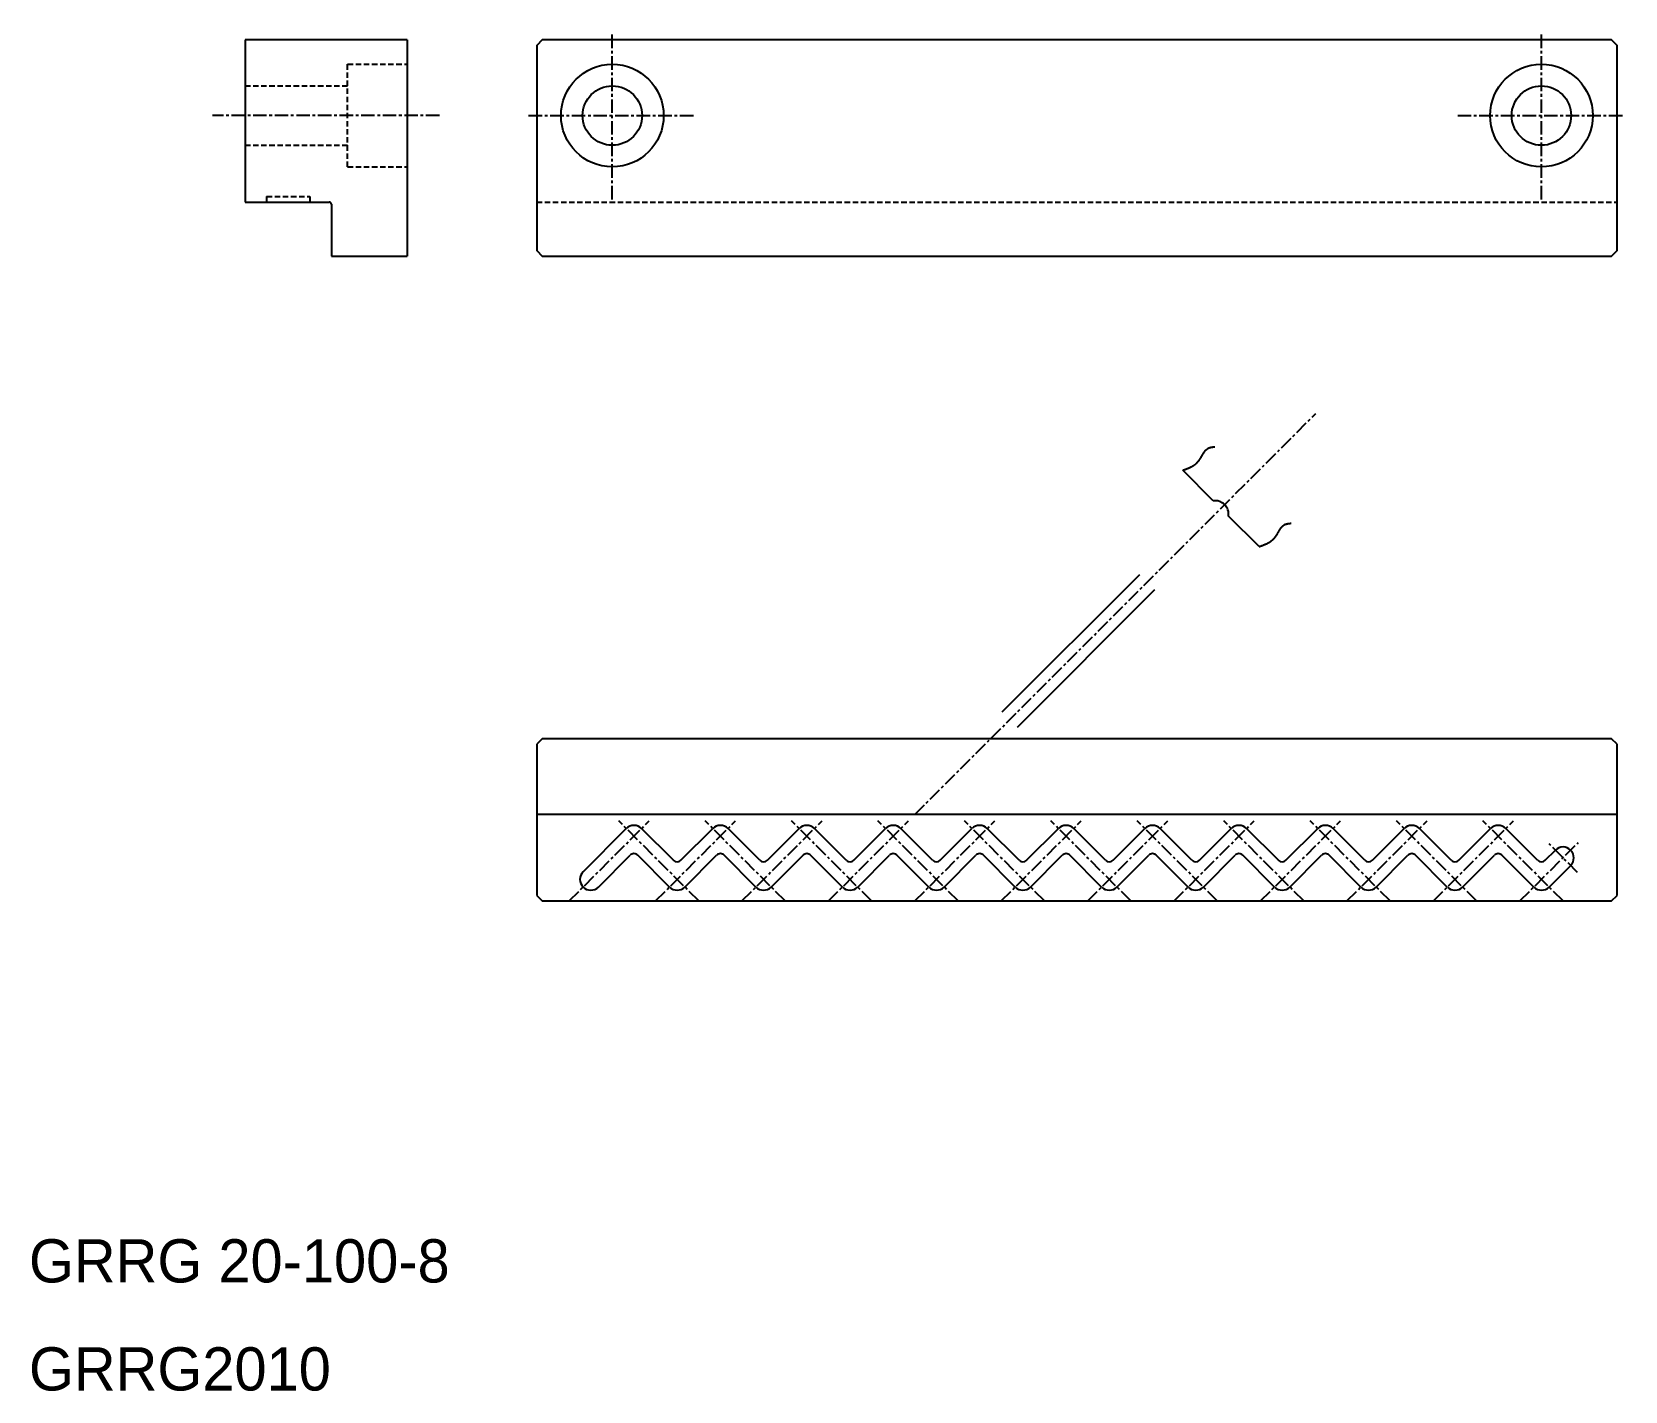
# Model space of a CAD drawing. Extents: x 10 to 158, y 10 to 136.
import ezdxf

# ---------------------------------------------------------------- set-up
doc = ezdxf.new("R2010")
doc.units = 0
doc.linetypes.add('CENTER', pattern=[2, 1.25, -0.25, 0.25, -0.25])
doc.linetypes.add('DASHED', pattern=[0.75, 0.5, -0.25])
doc.layers.get('0').update_dxf_attribs({"linetype": 'CONTINUOUS'})
doc.layers.add('CENTER', color=1, linetype='CENTER')

msp = doc.modelspace()

# ---------------------------------------------------------------- linework, layer by layer
at = {"color": 7, "linetype": 'CONTINUOUS'}
for p, q in [((30, 135), (30, 120)), ((45, 135), (30, 135)), ((45, 135), (45, 115)), ((30, 120), (37.8, 120)), ((38, 119.8), (38, 115)), ((38, 115), (45, 115)), ((119.63, 92.35), (116.8, 95.18)), ((123.87, 88.11), (121.04, 90.93)), ((57.5, 70.31), (57, 69.81)), ((57, 69.81), (57, 55.81)), ((156.5, 70.31), (57.5, 70.31)), ((157, 69.81), (156.5, 70.31)), ((157, 55.81), (157, 69.81)), ((157, 63.31), (57, 63.31)), ((61.29, 58.02), (65.29, 62.02)), ((69.65, 59.08), (66.71, 62.02)), ((70.35, 59.08), (73.29, 62.02)), ((77.65, 59.08), (74.71, 62.02)), ((78.35, 59.08), (81.29, 62.02)), ((85.65, 59.08), (82.71, 62.02)), ((86.35, 59.08), (89.29, 62.02)), ((93.65, 59.08), (90.71, 62.02)), ((94.35, 59.08), (97.29, 62.02)), ((101.65, 59.08), (98.71, 62.02)), ((102.35, 59.08), (105.29, 62.02)), ((109.65, 59.08), (106.71, 62.02)), ((110.35, 59.08), (113.29, 62.02)), ((117.65, 59.08), (114.71, 62.02)), ((118.35, 59.08), (121.29, 62.02)), ((125.65, 59.08), (122.71, 62.02)), ((126.35, 59.08), (129.29, 62.02)), ((133.65, 59.08), (130.71, 62.02)), ((134.35, 59.08), (137.29, 62.02)), ((141.65, 59.08), (138.71, 62.02)), ((142.35, 59.08), (145.29, 62.02)), ((149.65, 59.08), (146.71, 62.02)), ((62.71, 56.6), (65.65, 59.54)), ((69.29, 56.6), (66.35, 59.55)), ((70.71, 56.6), (73.65, 59.54)), ((77.29, 56.6), (74.35, 59.55)), ((78.71, 56.6), (81.65, 59.54)), ((85.29, 56.6), (82.35, 59.55)), ((86.71, 56.6), (89.65, 59.54)), ((93.29, 56.6), (90.35, 59.55)), ((94.71, 56.6), (97.65, 59.54)), ((101.29, 56.6), (98.35, 59.55)), ((102.71, 56.6), (105.65, 59.54)), ((109.29, 56.6), (106.35, 59.55)), ((110.71, 56.6), (113.65, 59.54)), ((117.29, 56.6), (114.35, 59.55)), ((118.71, 56.6), (121.65, 59.54)), ((125.29, 56.6), (122.35, 59.55)), ((126.71, 56.6), (129.65, 59.54)), ((133.29, 56.6), (130.35, 59.55)), ((134.71, 56.6), (137.65, 59.54)), ((141.29, 56.6), (138.35, 59.55)), ((142.71, 56.6), (145.65, 59.54)), ((149.29, 56.6), (146.35, 59.55)), ((150.35, 59.08), (151.29, 60.02)), ((69.29, 58.02), (69.29, 58.02)), ((150.71, 56.6), (152.71, 58.6)), ((57, 55.81), (57.5, 55.31)), ((57.5, 55.31), (156.5, 55.31)), ((156.5, 55.31), (157, 55.81))]:
    msp.add_line(p, q, dxfattribs=at)
at = {"color": 3, "linetype": 'DASHED'}
for p, q in [((39.5, 132.75), (45, 132.75)), ((39.5, 123.25), (39.5, 132.75)), ((30, 130.75), (39.5, 130.75)), ((30, 125.25), (39.5, 125.25)), ((39.5, 123.25), (45, 123.25)), ((32, 120.5), (36, 120.5)), ((32, 120.5), (32, 120)), ((36, 120.5), (36, 120)), ((57, 120), (157, 120))]:
    msp.add_line(p, q, dxfattribs=at)
at = {"color": 3, "linetype": 'CONTINUOUS'}
for p, q in [((100.09, 72.81), (112.82, 85.54)), ((101.5, 71.4), (114.23, 84.13))]:
    msp.add_line(p, q, dxfattribs=at)
at = {"color": 7, "linetype": 'CONTINUOUS'}
msp.add_lwpolyline([(57.5, 115), (156.5, 115), (157, 115.5), (157, 134.5), (156.5, 135), (57.5, 135), (57, 134.5), (57, 115.5)], close=True, dxfattribs=at)
at = {"color": 3}
for points in [[(116.8, 95.18, 0), (116.81, 95.18, 0), (116.83, 95.19, 0), (116.85, 95.19, 0), (116.86, 95.2, 0), (116.88, 95.21, 0), (116.9, 95.21, 0), (116.91, 95.22, 0), (116.93, 95.22, 0), (116.95, 95.23, 0), (116.96, 95.23, 0), (116.98, 95.24, 0), (117, 95.25, 0), (117.01, 95.25, 0), (117.03, 95.26, 0), (117.05, 95.26, 0), (117.06, 95.27, 0), (117.08, 95.28, 0), (117.1, 95.28, 0), (117.11, 95.29, 0), (117.13, 95.29, 0), (117.15, 95.3, 0), (117.16, 95.31, 0), (117.18, 95.31, 0), (117.19, 95.32, 0), (117.21, 95.33, 0), (117.23, 95.33, 0), (117.24, 95.34, 0), (117.26, 95.34, 0), (117.28, 95.35, 0), (117.29, 95.36, 0), (117.31, 95.36, 0), (117.32, 95.37, 0), (117.34, 95.38, 0), (117.36, 95.38, 0), (117.37, 95.39, 0), (117.39, 95.4, 0), (117.4, 95.4, 0), (117.42, 95.41, 0), (117.44, 95.42, 0), (117.45, 95.43, 0), (117.47, 95.43, 0), (117.48, 95.44, 0), (117.5, 95.45, 0), (117.51, 95.45, 0), (117.53, 95.46, 0), (117.54, 95.47, 0), (117.56, 95.48, 0), (117.57, 95.48, 0), (117.59, 95.49, 0), (117.6, 95.5, 0), (117.62, 95.51, 0), (117.63, 95.52, 0), (117.65, 95.52, 0), (117.66, 95.53, 0), (117.68, 95.54, 0), (117.69, 95.55, 0), (117.71, 95.56, 0), (117.72, 95.57, 0), (117.74, 95.57, 0), (117.75, 95.58, 0), (117.77, 95.59, 0), (117.78, 95.6, 0), (117.79, 95.61, 0), (117.81, 95.62, 0), (117.82, 95.63, 0), (117.84, 95.64, 0), (117.85, 95.65, 0), (117.86, 95.66, 0), (117.88, 95.67, 0), (117.89, 95.68, 0), (117.9, 95.69, 0), (117.92, 95.7, 0), (117.93, 95.71, 0), (117.94, 95.72, 0), (117.96, 95.73, 0), (117.97, 95.74, 0), (117.98, 95.75, 0), (118, 95.76, 0), (118.01, 95.77, 0), (118.02, 95.78, 0), (118.03, 95.79, 0), (118.05, 95.8, 0), (118.06, 95.81, 0), (118.07, 95.83, 0), (118.08, 95.84, 0), (118.1, 95.85, 0), (118.11, 95.86, 0), (118.12, 95.87, 0), (118.13, 95.89, 0), (118.14, 95.9, 0), (118.15, 95.91, 0), (118.17, 95.92, 0), (118.18, 95.93, 0), (118.19, 95.95, 0), (118.2, 95.96, 0), (118.21, 95.97, 0), (118.22, 95.99, 0), (118.23, 96, 0), (118.24, 96.01, 0), (118.25, 96.03, 0), (118.27, 96.04, 0), (118.28, 96.05, 0), (118.29, 96.07, 0), (118.3, 96.08, 0), (118.31, 96.09, 0), (118.32, 96.11, 0), (118.33, 96.12, 0), (118.34, 96.14, 0), (118.35, 96.15, 0), (118.36, 96.16, 0), (118.37, 96.18, 0), (118.38, 96.19, 0), (118.39, 96.21, 0), (118.4, 96.22, 0), (118.41, 96.24, 0), (118.42, 96.25, 0), (118.43, 96.27, 0), (118.44, 96.28, 0), (118.45, 96.3, 0), (118.46, 96.31, 0), (118.47, 96.33, 0), (118.48, 96.34, 0), (118.48, 96.36, 0), (118.49, 96.37, 0), (118.5, 96.39, 0), (118.51, 96.41, 0), (118.52, 96.42, 0), (118.53, 96.44, 0), (118.54, 96.45, 0), (118.55, 96.47, 0), (118.56, 96.48, 0), (118.57, 96.5, 0), (118.58, 96.52, 0), (118.59, 96.53, 0), (118.59, 96.55, 0), (118.6, 96.56, 0), (118.61, 96.58, 0), (118.62, 96.59, 0), (118.63, 96.61, 0), (118.64, 96.62, 0), (118.65, 96.64, 0), (118.66, 96.66, 0), (118.67, 96.67, 0), (118.68, 96.69, 0), (118.69, 96.7, 0), (118.7, 96.72, 0), (118.71, 96.73, 0), (118.72, 96.75, 0), (118.72, 96.76, 0), (118.73, 96.78, 0), (118.74, 96.79, 0), (118.75, 96.81, 0), (118.76, 96.82, 0), (118.77, 96.84, 0), (118.78, 96.85, 0), (118.79, 96.86, 0), (118.8, 96.88, 0), (118.81, 96.89, 0), (118.82, 96.91, 0), (118.83, 96.92, 0), (118.84, 96.93, 0), (118.85, 96.95, 0), (118.87, 96.96, 0), (118.88, 96.97, 0), (118.89, 96.99, 0), (118.9, 97, 0), (118.91, 97.01, 0), (118.92, 97.02, 0), (118.93, 97.04, 0), (118.94, 97.05, 0), (118.95, 97.06, 0), (118.97, 97.07, 0), (118.98, 97.08, 0), (118.99, 97.09, 0), (119, 97.1, 0), (119.02, 97.11, 0), (119.03, 97.12, 0), (119.04, 97.13, 0), (119.05, 97.14, 0), (119.07, 97.15, 0), (119.08, 97.16, 0), (119.09, 97.17, 0), (119.11, 97.18, 0), (119.12, 97.19, 0), (119.13, 97.2, 0), (119.15, 97.21, 0), (119.16, 97.21, 0), (119.18, 97.22, 0), (119.19, 97.23, 0), (119.21, 97.23, 0), (119.22, 97.24, 0), (119.24, 97.25, 0), (119.25, 97.25, 0), (119.27, 97.26, 0), (119.28, 97.26, 0), (119.3, 97.27, 0), (119.31, 97.27, 0), (119.33, 97.28, 0), (119.35, 97.28, 0), (119.36, 97.29, 0), (119.38, 97.29, 0), (119.4, 97.29, 0), (119.41, 97.3, 0), (119.43, 97.3, 0), (119.45, 97.3, 0), (119.46, 97.31, 0), (119.48, 97.31, 0), (119.5, 97.31, 0), (119.52, 97.31, 0), (119.53, 97.32, 0), (119.55, 97.32, 0), (119.57, 97.32, 0), (119.59, 97.32, 0), (119.6, 97.33, 0), (119.62, 97.33, 0), (119.64, 97.33, 0), (119.66, 97.33, 0), (119.67, 97.33, 0), (119.69, 97.34, 0), (119.71, 97.34, 0), (119.73, 97.34, 0), (119.75, 97.34, 0), (119.76, 97.34, 0)], [(123.87, 88.11, 0), (123.89, 88.11, 0), (123.9, 88.12, 0), (123.92, 88.12, 0), (123.94, 88.13, 0), (123.95, 88.14, 0), (123.97, 88.14, 0), (123.99, 88.15, 0), (124, 88.15, 0), (124.02, 88.16, 0), (124.04, 88.16, 0), (124.05, 88.17, 0), (124.07, 88.18, 0), (124.08, 88.18, 0), (124.1, 88.19, 0), (124.12, 88.19, 0), (124.13, 88.2, 0), (124.15, 88.21, 0), (124.17, 88.21, 0), (124.18, 88.22, 0), (124.2, 88.22, 0), (124.22, 88.23, 0), (124.23, 88.24, 0), (124.25, 88.24, 0), (124.27, 88.25, 0), (124.28, 88.26, 0), (124.3, 88.26, 0), (124.31, 88.27, 0), (124.33, 88.27, 0), (124.35, 88.28, 0), (124.36, 88.29, 0), (124.38, 88.29, 0), (124.4, 88.3, 0), (124.41, 88.31, 0), (124.43, 88.31, 0), (124.44, 88.32, 0), (124.46, 88.33, 0), (124.47, 88.33, 0), (124.49, 88.34, 0), (124.51, 88.35, 0), (124.52, 88.36, 0), (124.54, 88.36, 0), (124.55, 88.37, 0), (124.57, 88.38, 0), (124.58, 88.38, 0), (124.6, 88.39, 0), (124.61, 88.4, 0), (124.63, 88.41, 0), (124.65, 88.41, 0), (124.66, 88.42, 0), (124.68, 88.43, 0), (124.69, 88.44, 0), (124.71, 88.45, 0), (124.72, 88.45, 0), (124.74, 88.46, 0), (124.75, 88.47, 0), (124.76, 88.48, 0), (124.78, 88.49, 0), (124.79, 88.5, 0), (124.81, 88.5, 0), (124.82, 88.51, 0), (124.84, 88.52, 0), (124.85, 88.53, 0), (124.87, 88.54, 0), (124.88, 88.55, 0), (124.89, 88.56, 0), (124.91, 88.57, 0), (124.92, 88.58, 0), (124.94, 88.59, 0), (124.95, 88.6, 0), (124.96, 88.61, 0), (124.98, 88.62, 0), (124.99, 88.63, 0), (125, 88.64, 0), (125.02, 88.65, 0), (125.03, 88.66, 0), (125.04, 88.67, 0), (125.05, 88.68, 0), (125.07, 88.69, 0), (125.08, 88.7, 0), (125.09, 88.71, 0), (125.11, 88.72, 0), (125.12, 88.73, 0), (125.13, 88.74, 0), (125.14, 88.76, 0), (125.15, 88.77, 0), (125.17, 88.78, 0), (125.18, 88.79, 0), (125.19, 88.8, 0), (125.2, 88.81, 0), (125.21, 88.83, 0), (125.23, 88.84, 0), (125.24, 88.85, 0), (125.25, 88.86, 0), (125.26, 88.88, 0), (125.27, 88.89, 0), (125.28, 88.9, 0), (125.29, 88.92, 0), (125.3, 88.93, 0), (125.31, 88.94, 0), (125.33, 88.95, 0), (125.34, 88.97, 0), (125.35, 88.98, 0), (125.36, 89, 0), (125.37, 89.01, 0), (125.38, 89.02, 0), (125.39, 89.04, 0), (125.4, 89.05, 0), (125.41, 89.07, 0), (125.42, 89.08, 0), (125.43, 89.09, 0), (125.44, 89.11, 0), (125.45, 89.12, 0), (125.46, 89.14, 0), (125.47, 89.15, 0), (125.48, 89.17, 0), (125.49, 89.18, 0), (125.5, 89.2, 0), (125.51, 89.21, 0), (125.52, 89.23, 0), (125.53, 89.24, 0), (125.54, 89.26, 0), (125.55, 89.27, 0), (125.56, 89.29, 0), (125.56, 89.3, 0), (125.57, 89.32, 0), (125.58, 89.33, 0), (125.59, 89.35, 0), (125.6, 89.37, 0), (125.61, 89.38, 0), (125.62, 89.4, 0), (125.63, 89.41, 0), (125.64, 89.43, 0), (125.65, 89.44, 0), (125.66, 89.46, 0), (125.67, 89.48, 0), (125.67, 89.49, 0), (125.68, 89.51, 0), (125.69, 89.52, 0), (125.7, 89.54, 0), (125.71, 89.55, 0), (125.72, 89.57, 0), (125.73, 89.59, 0), (125.74, 89.6, 0), (125.75, 89.62, 0), (125.76, 89.63, 0), (125.77, 89.65, 0), (125.78, 89.66, 0), (125.79, 89.68, 0), (125.8, 89.69, 0), (125.81, 89.71, 0), (125.81, 89.72, 0), (125.82, 89.74, 0), (125.83, 89.75, 0), (125.84, 89.77, 0), (125.85, 89.78, 0), (125.86, 89.79, 0), (125.87, 89.81, 0), (125.88, 89.82, 0), (125.89, 89.84, 0), (125.91, 89.85, 0), (125.92, 89.86, 0), (125.93, 89.88, 0), (125.94, 89.89, 0), (125.95, 89.9, 0), (125.96, 89.92, 0), (125.97, 89.93, 0), (125.98, 89.94, 0), (125.99, 89.95, 0), (126, 89.97, 0), (126.01, 89.98, 0), (126.03, 89.99, 0), (126.04, 90, 0), (126.05, 90.01, 0), (126.06, 90.02, 0), (126.07, 90.03, 0), (126.09, 90.04, 0), (126.1, 90.05, 0), (126.11, 90.06, 0), (126.12, 90.07, 0), (126.14, 90.08, 0), (126.15, 90.09, 0), (126.16, 90.1, 0), (126.18, 90.11, 0), (126.19, 90.12, 0), (126.2, 90.13, 0), (126.22, 90.13, 0), (126.23, 90.14, 0), (126.25, 90.15, 0), (126.26, 90.16, 0), (126.28, 90.16, 0), (126.29, 90.17, 0), (126.31, 90.18, 0), (126.32, 90.18, 0), (126.34, 90.19, 0), (126.35, 90.19, 0), (126.37, 90.2, 0), (126.39, 90.2, 0), (126.4, 90.21, 0), (126.42, 90.21, 0), (126.43, 90.21, 0), (126.45, 90.22, 0), (126.47, 90.22, 0), (126.48, 90.23, 0), (126.5, 90.23, 0), (126.52, 90.23, 0), (126.53, 90.24, 0), (126.55, 90.24, 0), (126.57, 90.24, 0), (126.59, 90.24, 0), (126.6, 90.25, 0), (126.62, 90.25, 0), (126.64, 90.25, 0), (126.66, 90.25, 0), (126.67, 90.26, 0), (126.69, 90.26, 0), (126.71, 90.26, 0), (126.73, 90.26, 0), (126.75, 90.26, 0), (126.76, 90.27, 0), (126.78, 90.27, 0), (126.8, 90.27, 0), (126.82, 90.27, 0), (126.83, 90.27, 0)]]:
    msp.add_polyline3d(points, dxfattribs=at)
at = {"color": 7, "linetype": 'CONTINUOUS'}
for centre, radius in [((64, 128), 4.75), ((64, 128), 4.75), ((150, 128), 4.75), ((64, 128), 2.75), ((64, 128), 2.75), ((150, 128), 2.75)]:
    msp.add_circle(centre, radius, dxfattribs=at)
for centre, radius, start, end in [((37.8, 119.8), 0.2, 360, 90), ((119.8, 91.11), 1.25, 351.8699, 98.1301), ((66, 61.31), 1, 45, 135.0031), ((74, 61.31), 1, 45, 135.0031), ((82, 61.31), 1, 45, 135.0031), ((90, 61.31), 1, 45, 135.0031), ((98, 61.31), 1, 45, 135.0031), ((106, 61.31), 1, 45, 135.0031), ((114, 61.31), 1, 45, 135.0031), ((122, 61.31), 1, 45, 135.0031), ((130, 61.31), 1, 45, 135.0031), ((138, 61.31), 1, 45, 135.0031), ((146, 61.31), 1, 45, 135.0031), ((66, 59.19), 0.5, 44.1548, 135.0043), ((70, 59.43), 0.5, 225, 315), ((74, 59.19), 0.5, 44.1548, 135.0043), ((78, 59.43), 0.5, 225, 315), ((82, 59.19), 0.5, 44.1548, 135.0043), ((86, 59.43), 0.5, 225, 315), ((90, 59.19), 0.5, 44.1548, 135.0043), ((94, 59.43), 0.5, 225, 315), ((98, 59.19), 0.5, 44.1548, 135.0043), ((102, 59.43), 0.5, 225, 315), ((106, 59.19), 0.5, 44.1548, 135.0043), ((110, 59.43), 0.5, 225, 315), ((114, 59.19), 0.5, 44.1548, 135.0043), ((118, 59.43), 0.5, 225, 315), ((122, 59.19), 0.5, 44.1548, 135.0043), ((126, 59.43), 0.5, 225, 315), ((130, 59.19), 0.5, 44.1548, 135.0043), ((134, 59.43), 0.5, 225, 315), ((138, 59.19), 0.5, 44.1548, 135.0043), ((142, 59.43), 0.5, 225, 315), ((146, 59.19), 0.5, 44.1548, 135.0043), ((150, 59.43), 0.5, 225, 315), ((152, 59.31), 1, 315, 135), ((62, 57.31), 1, 135, 315), ((70, 57.31), 1, 225, 315), ((78, 57.31), 1, 225, 315), ((86, 57.31), 1, 225, 315), ((94, 57.31), 1, 225, 315), ((102, 57.31), 1, 225, 315), ((110, 57.31), 1, 225, 315), ((118, 57.31), 1, 225, 315), ((126, 57.31), 1, 225, 315), ((134, 57.31), 1, 225, 315), ((142, 57.31), 1, 225, 315), ((150, 57.31), 1, 225, 315)]:
    msp.add_arc(centre, radius, start, end, dxfattribs=at)
at = {"layer": 'CENTER', "color": 1, "linetype": 'CENTER'}
for p, q in [((64, 120.25), (64, 135.75)), ((64, 120.25), (64, 135.75)), ((150, 120.25), (150, 135.75)), ((48, 128), (27, 128)), ((56.25, 128), (71.75, 128)), ((56.25, 128), (71.75, 128)), ((142.25, 128), (157.75, 128)), ((92, 63.31), (129.13, 100.44)), ((60, 55.31), (67.41, 62.72)), ((72, 55.31), (64.59, 62.72)), ((68, 55.31), (75.41, 62.72)), ((80, 55.31), (72.59, 62.72)), ((76, 55.31), (83.41, 62.72)), ((88, 55.31), (80.59, 62.72)), ((84, 55.31), (91.41, 62.72)), ((96, 55.31), (88.59, 62.72)), ((92, 55.31), (99.41, 62.72)), ((104, 55.31), (96.59, 62.72)), ((100, 55.31), (107.41, 62.72)), ((112, 55.31), (104.59, 62.72)), ((108, 55.31), (115.41, 62.72)), ((120, 55.31), (112.59, 62.72)), ((116, 55.31), (123.41, 62.72)), ((128, 55.31), (120.59, 62.72)), ((124, 55.31), (131.41, 62.72)), ((136, 55.31), (128.59, 62.72)), ((132, 55.31), (139.41, 62.72)), ((144, 55.31), (136.59, 62.72)), ((140, 55.31), (147.41, 62.72)), ((152, 55.31), (144.59, 62.72)), ((148, 55.31), (153.41, 60.72)), ((153.35, 57.95), (150.65, 60.66))]:
    msp.add_line(p, q, dxfattribs=at)

# ---------------------------------------------------------------- texts
at = {"color": 7, "linetype": 'CONTINUOUS'}
for s, p in [('GRRG 20-100-8', (10, 20)), ('GRRG2010', (10, 10))]:
    msp.add_text(s, height=4, dxfattribs=at).set_placement(p)

doc.saveas('drawing.dxf')
